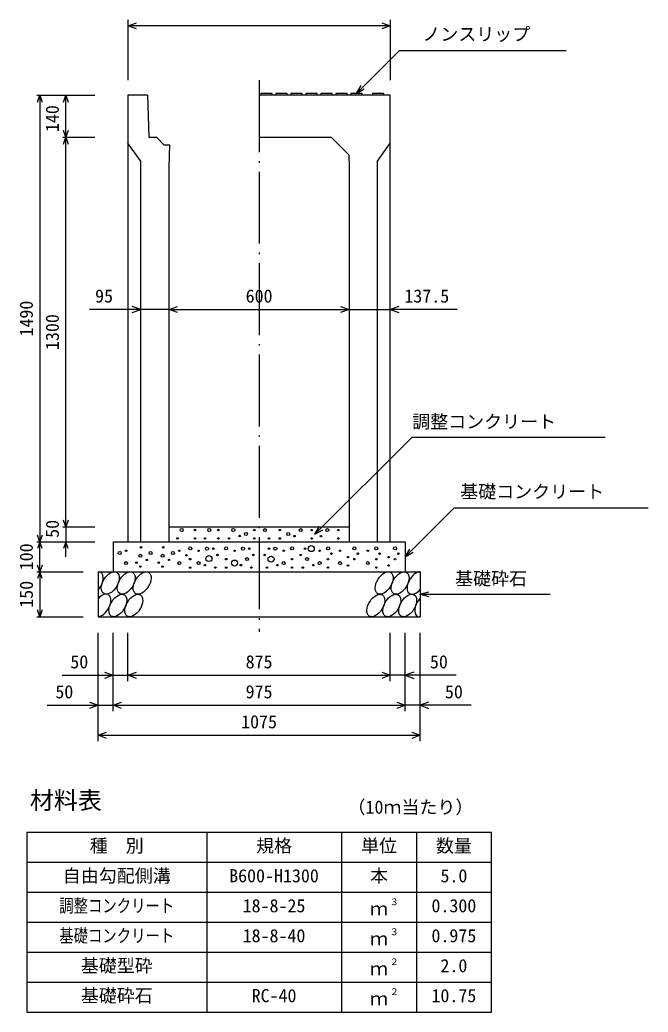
# Model space of a CAD drawing. Units: millimetres, scale not verified. Extents: x -16800 to 16800, y -5940 to 5940.
# Drawn here: x 5283 to 7380, y -3286 to 25 of the extents above; entities that cross this region are included whole.
import ezdxf
from ezdxf.enums import TextEntityAlignment as Align

# ---------------------------------------------------------------- set-up
doc = ezdxf.new("R2010")
doc.units = ezdxf.units.MM
doc.header["$LTSCALE"] = 20
doc.linetypes.add('LONG_DASHED_DOTTED', pattern=[15.25, 12, -1.5, 0.25, -1.5])
for name, color, linetype, lineweight in [('0-0_DIM', 7, 'Continuous', 25), ('0-2_HATCH', 6, 'Continuous', 25), ('0-3_HYO', 3, 'Continuous', 25), ('0-4_HYO2', 4, 'Continuous', 25), ('0-5_OUTLINE', 3, 'Continuous', 25), ('0-6_TXT', 7, 'Continuous', 25)]:
    doc.layers.add(name, color=color, linetype=linetype, lineweight=lineweight)
doc.styles.add('ＭＳ ゴシック', font='')
doc.styles.get('ＭＳ ゴシック').set_extended_font_data('MS Gothic')

msp = doc.modelspace()

# ---------------------------------------------------------------- linework, layer by layer
at = {"layer": '0-0_DIM'}
for p, q in [((5644.28, 25.08), (5644.28, -176.66)), ((6519.28, 5.08), (5644.28, 5.08)), ((6519.28, 25.08), (6519.28, -176.66)), ((6406.78, -220.16), (6548.99, -77.95)), ((7105.88, -77.95), (6548.99, -77.95)), ((6406.78, -220.16), (6421.78, -194.18)), ((5340.08, -226.66), (5533.41, -226.66)), ((5350.08, -226.66), (5350.08, -1716.66)), ((5436.75, -366.66), (5436.75, -226.66)), ((6406.78, -220.16), (6432.76, -205.16)), ((5426.75, -366.66), (5533.41, -366.66)), ((5436.75, -1666.66), (5436.75, -366.66)), ((5686.78, -941.66), (5516.09, -941.66)), ((5781.78, -941.66), (5686.78, -941.66)), ((5781.78, -941.66), (6381.78, -941.66)), ((6381.78, -941.66), (6519.28, -941.66)), ((6742.05, -941.66), (6519.28, -941.66)), ((6732.94, -1603.01), (6569.28, -1766.66)), ((6732.94, -1603.01), (7379.81, -1603.01)), ((5426.75, -1666.66), (5533.41, -1666.66)), ((5436.75, -1666.66), (5436.75, -1716.66)), ((6268.1, -1691.66), (6283.1, -1665.68)), ((6268.1, -1691.66), (6294.08, -1676.66)), ((5340.08, -1716.66), (5533.41, -1716.66)), ((5350.08, -1816.66), (5350.08, -1716.66)), ((5436.75, -1766.66), (5436.75, -1716.66)), ((6569.28, -1766.66), (6584.28, -1740.68)), ((6569.28, -1766.66), (6595.26, -1751.66)), ((5340.08, -1816.66), (5494.28, -1816.66)), ((5350.08, -1816.66), (5350.08, -1966.66)), ((6619.28, -1891.66), (6648.26, -1883.9)), ((6619.28, -1891.66), (7052.6, -1891.66)), ((6619.28, -1891.66), (6648.26, -1899.43)), ((5340.08, -1966.66), (5494.28, -1966.66)), ((5544.28, -2382.18), (5544.28, -2019.83)), ((5594.28, -2282.18), (5594.28, -2019.83)), ((5644.28, -2182.18), (5644.28, -2019.83)), ((6519.28, -2182.18), (6519.28, -2019.83)), ((6569.28, -2282.18), (6569.28, -2019.83)), ((6619.28, -2382.18), (6619.28, -2019.83)), ((5424.28, -2162.18), (5644.28, -2162.18)), ((5644.28, -2162.18), (6519.28, -2162.18)), ((6739.28, -2162.18), (6519.28, -2162.18)), ((5374.28, -2262.18), (5594.28, -2262.18)), ((5594.28, -2262.18), (6569.28, -2262.18)), ((6789.28, -2262.18), (6569.28, -2262.18)), ((5544.28, -2362.18), (6619.28, -2362.18))]:
    msp.add_line(p, q, dxfattribs=at)
at = {"layer": '0-0_DIM', "linetype": 'LONG_DASHED_DOTTED'}
msp.add_line((6081.78, -176.66), (6081.78, -2016.66), dxfattribs=at)
at = {"layer": '0-0_DIM'}
for points in [[(5672.51, -5.18), (5644.32, 5.08), (5672.51, 15.34)], [(6491.13, 15.34), (6519.32, 5.08), (6491.13, -5.18)], [(5341.87, -249.21), (5350.08, -226.66), (5358.29, -249.21)], [(5428.54, -249.21), (5436.75, -226.66), (5444.96, -249.21)], [(5444.96, -344.11), (5436.75, -366.66), (5428.54, -344.11)], [(5428.54, -389.21), (5436.75, -366.66), (5444.96, -389.21)], [(5658.59, -951.92), (5686.78, -941.66), (5658.59, -931.4)], [(5809.97, -951.92), (5781.78, -941.66), (5809.97, -931.4)], [(6353.59, -931.4), (6381.78, -941.66), (6353.59, -951.92)], [(6547.47, -931.4), (6519.28, -941.66), (6547.47, -951.92)], [(6268.1, -1691.66), (6592.57, -1367.2), (7236.12, -1367.2)], [(5444.96, -1644.11), (5436.75, -1666.66), (5428.54, -1644.11)], [(5358.29, -1694.11), (5350.08, -1716.66), (5341.87, -1694.11)], [(5358.29, -1739.21), (5350.08, -1716.66), (5341.87, -1739.21)], [(5444.96, -1739.21), (5436.75, -1716.66), (5428.54, -1739.21)], [(5358.29, -1794.11), (5350.08, -1816.66), (5341.87, -1794.11)], [(5358.29, -1839.21), (5350.08, -1816.66), (5341.87, -1839.21)], [(5358.29, -1944.11), (5350.08, -1966.66), (5341.87, -1944.11)], [(5566.09, -2151.91), (5594.28, -2162.18), (5566.09, -2172.44)], [(5672.47, -2172.44), (5644.28, -2162.18), (5672.47, -2151.91)], [(6491.09, -2151.91), (6519.28, -2162.18), (6491.09, -2172.44)], [(6597.47, -2151.91), (6569.28, -2162.18), (6597.47, -2172.44)], [(5516.09, -2251.91), (5544.28, -2262.18), (5516.09, -2272.44)], [(5622.47, -2272.44), (5594.28, -2262.18), (5622.47, -2251.91)], [(6541.09, -2251.91), (6569.28, -2262.18), (6541.09, -2272.44)], [(6647.47, -2251.91), (6619.28, -2262.18), (6647.47, -2272.44)], [(5572.47, -2372.44), (5544.28, -2362.18), (5572.47, -2351.91)], [(6591.09, -2351.91), (6619.28, -2362.18), (6591.09, -2372.44)]]:
    msp.add_lwpolyline(points, dxfattribs=at)
at = {"layer": '0-2_HATCH'}
for p, q in [((6126.78, -226.66), (6125.78, -220.16)), ((6176.78, -226.66), (6175.78, -220.16)), ((6226.78, -226.66), (6225.78, -220.16)), ((6276.78, -226.66), (6275.78, -220.16)), ((6326.78, -226.66), (6325.78, -220.16)), ((6376.78, -226.66), (6375.78, -220.16)), ((6426.78, -226.66), (6425.78, -220.16)), ((6499.28, -226.66), (6498.28, -220.16))]:
    msp.add_line(p, q, dxfattribs=at)
for points in [[(6125.78, -220.16), (6087.78, -220.16), (6086.78, -226.66)], [(6175.78, -220.16), (6137.78, -220.16), (6136.78, -226.66)], [(6225.78, -220.16), (6187.78, -220.16), (6186.78, -226.66)], [(6275.78, -220.16), (6237.78, -220.16), (6236.78, -226.66)], [(6325.78, -220.16), (6287.78, -220.16), (6286.78, -226.66)], [(6375.78, -220.16), (6337.78, -220.16), (6336.78, -226.66)], [(6425.78, -220.16), (6387.78, -220.16), (6386.78, -226.66)], [(6498.28, -220.16), (6460.28, -220.16), (6459.28, -226.66)]]:
    msp.add_lwpolyline(points, dxfattribs=at)
for centre, radius in [((5823.47, -1677.35), 5), ((5867.57, -1677.35), 2.5), ((5915.3, -1677.35), 5), ((5945.75, -1677.35), 2.5), ((5995.66, -1677.35), 5), ((6037.71, -1690.48), 5), ((6065.75, -1677.35), 2.5), ((6100.92, -1677.63), 5), ((6150.82, -1677.63), 2.5), ((6178.86, -1690.76), 5), ((6220.92, -1677.63), 5), ((6257.14, -1677.63), 2.5), ((6309.35, -1677.63), 5), ((6346.35, -1677.63), 2.5), ((5809.45, -1705.36), 2.5), ((5867.57, -1705.36), 2.5), ((5901.28, -1705.36), 2.5), ((5945.75, -1705.36), 2.5), ((5981.64, -1705.36), 2.5), ((6016.69, -1697.48), 2.5), ((6065.75, -1705.36), 2.5), ((6114.94, -1705.65), 2.5), ((6150.82, -1705.65), 2.5), ((6199.89, -1697.77), 2.5), ((6257.14, -1705.65), 2.5), ((6288.32, -1697.77), 2.5), ((6346.35, -1705.65), 2.5), ((5616.52, -1754.11), 5), ((5638.09, -1746.49), 2.5), ((5687.52, -1734.84), 2.5), ((5719.56, -1754.11), 5), ((5761.86, -1734.84), 2.5), ((5793.9, -1754.11), 5), ((5815.47, -1746.49), 2.5), ((5851.75, -1738.61), 5), ((5879.79, -1746.49), 2.5), ((5907.82, -1739.48), 5), ((5928.86, -1739.48), 2.5), ((5971.75, -1738.61), 5), ((5999.79, -1746.49), 2.5), ((6027.82, -1739.48), 5), ((6048.86, -1739.48), 2.5), ((6114.71, -1739.48), 2.5), ((6135.74, -1739.48), 5), ((6163.78, -1746.49), 2.5), ((6191.82, -1738.61), 5), ((6234.71, -1739.48), 2.5), ((6255.74, -1739.48), 10), ((6283.78, -1746.49), 2.5), ((6311.82, -1738.61), 5), ((6323.16, -1756.18), 2.5), ((6351.72, -1746.49), 2.5), ((6399.9, -1738.61), 5), ((6411.24, -1756.18), 2.5), ((6444.51, -1746.49), 2.5), ((6472.55, -1738.61), 5), ((6483.89, -1756.18), 2.5), ((6535.3, -1738.61), 5), ((6546.64, -1756.18), 2.5), ((5638.09, -1787.63), 5), ((5672.66, -1786.14), 2.5), ((5685.08, -1763.35), 5), ((5707.15, -1776.9), 2.5), ((5747, -1786.14), 2.5), ((5759.41, -1763.35), 5), ((5781.48, -1776.9), 2.5), ((5815.47, -1787.63), 5), ((5839.33, -1761.4), 2.5), ((5851.75, -1774.5), 2.5), ((5879.79, -1787.63), 5), ((5914.36, -1772.5), 10), ((5942.87, -1760.49), 2.5), ((5971.75, -1774.5), 2.5), ((5999.79, -1787.63), 10), ((6041.84, -1774.5), 5), ((6062.87, -1760.49), 2.5), ((6100.69, -1760.49), 2.5), ((6121.72, -1774.5), 10), ((6163.78, -1787.63), 5), ((6191.82, -1774.5), 2.5), ((6220.69, -1760.49), 2.5), ((6241.72, -1774.5), 5), ((6283.78, -1787.63), 5), ((6311.82, -1774.5), 2.5), ((6351.72, -1787.63), 5), ((6378.58, -1767.7), 2.5), ((6399.9, -1774.5), 2.5), ((6444.51, -1787.63), 5), ((6472.55, -1774.5), 2.5), ((6513.97, -1767.7), 2.5), ((6535.3, -1774.5), 2.5), ((5685.08, -1799.24), 2.5), ((5759.41, -1799.24), 2.5), ((5851.75, -1802.51), 2.5), ((5900.82, -1794.64), 2.5), ((5935.86, -1802.51), 2.5), ((5971.75, -1802.51), 2.5), ((6020.82, -1794.64), 2.5), ((6055.86, -1802.51), 2.5), ((6107.7, -1802.51), 2.5), ((6142.75, -1794.64), 2.5), ((6191.82, -1802.51), 2.5), ((6227.7, -1802.51), 2.5), ((6262.75, -1794.64), 2.5), ((6311.82, -1802.51), 2.5), ((6378.58, -1795.72), 2.5), ((6472.55, -1802.51), 2.5), ((6513.97, -1795.72), 2.5)]:
    msp.add_circle(centre, radius, dxfattribs=at)
for centre, start_param, end_param in [((5531.92, -1854.18), 4.385593, 6.6745444), ((6605.42, -1854.18), 0.3357715, 4.4411806), ((5557.24, -1929.17), 3.5111464, 7.548991), ((6630.74, -1929.17), 1.2110787, 3.5658734)]:
    msp.add_ellipse(centre, major_axis=(21.81, 35.31), ratio=0.5792, start_param=start_param, end_param=end_param, dxfattribs=at)
for centre in [(5585.13, -1854.18), (5638.34, -1854.18), (5691.54, -1854.18), (6499.01, -1854.18), (6552.22, -1854.18), (5610.45, -1929.17), (5663.66, -1929.17), (6471.12, -1929.17), (6524.33, -1929.17), (6577.54, -1929.17)]:
    msp.add_ellipse(centre, major_axis=(21.81, 35.31), ratio=0.5792, dxfattribs=at)
at = {"layer": '0-3_HYO'}
for p, q in [((5906.78, -2686.12), (5906.78, -3286.12)), ((6356.78, -2686.12), (6356.78, -3286.12)), ((6606.78, -2686.12), (6606.78, -3286.12)), ((5306.78, -2786.12), (6856.78, -2786.12))]:
    msp.add_line(p, q, dxfattribs=at)
msp.add_lwpolyline([(5306.78, -3286.12), (6856.78, -3286.12), (6856.78, -2686.12), (5306.78, -2686.12)], close=True, dxfattribs=at)
at = {"layer": '0-4_HYO2'}
for p, q in [((5306.78, -2886.12), (6856.78, -2886.12)), ((5306.78, -2986.12), (6856.78, -2986.12)), ((5306.78, -3086.12), (6856.78, -3086.12)), ((5306.78, -3186.12), (6856.78, -3186.12))]:
    msp.add_line(p, q, dxfattribs=at)
at = {"layer": '0-5_OUTLINE'}
for p, q in [((5709.28, -226.66), (5644.28, -226.66)), ((5644.28, -226.66), (5644.28, -1716.66)), ((5709.28, -226.66), (5714.28, -366.66)), ((6519.28, -226.66), (6081.78, -226.66)), ((6519.28, -1716.66), (6519.28, -226.66)), ((5686.78, -446.66), (5644.28, -386.66)), ((5714.28, -366.66), (5739.28, -366.66)), ((5739.28, -366.66), (5764.28, -391.66)), ((5764.28, -391.66), (5783.66, -391.66)), ((5781.78, -466.66), (5783.66, -391.66)), ((6081.78, -366.66), (6321.78, -366.66)), ((6321.78, -366.66), (6380.76, -425.63)), ((6476.78, -446.66), (6519.28, -386.66)), ((6380.76, -425.63), (6381.78, -466.66)), ((5686.78, -1716.66), (5686.78, -446.66)), ((6476.78, -1716.66), (6476.78, -446.66)), ((6381.78, -466.66), (6381.78, -1716.66)), ((5781.78, -1666.66), (6381.78, -1666.66)), ((5594.28, -1716.66), (6569.28, -1716.66)), ((5594.28, -1716.66), (5594.28, -1816.66)), ((6381.78, -1716.66), (6519.28, -1716.66)), ((6569.28, -1716.66), (6569.28, -1816.66)), ((5544.28, -1816.66), (6619.28, -1816.66)), ((5544.28, -1816.66), (5544.28, -1966.66)), ((6619.28, -1816.66), (6619.28, -1966.66)), ((5544.28, -1966.66), (6619.28, -1966.66))]:
    msp.add_line(p, q, dxfattribs=at)
msp.add_lwpolyline([(5644.28, -1716.66), (5781.78, -1716.66), (5781.78, -466.66)], dxfattribs=at)

# ---------------------------------------------------------------- texts
at = {"layer": '0-0_DIM', "style": 'ＭＳ ゴシック'}
for s, p in [('ノンスリップ', (6626.3, -57.77)), ('95', (5534.51, -931.66)), ('600', (6036.78, -931.66)), ('137.5', (6566.38, -931.66)), ('調整コンクリート', (6592.57, -1350.77)), ('基礎コンクリート', (6752.94, -1584.27)), ('基礎砕石', (6735.6, -1874.49)), ('50', (5451.84, -2152.18)), ('875', (6036.78, -2152.18)), ('50', (6651.72, -2152.18)), ('50', (5401.84, -2252.18)), ('975', (6036.78, -2252.18)), ('50', (6701.72, -2252.18)), ('1075', (6021.78, -2352.18))]:
    msp.add_text(s, height=43.99, dxfattribs=at).set_placement(p, align=Align.BOTTOM_LEFT)
for s, p in [('140', (5426.75, -349.41)), ('1490', (5340.08, -1031.66)), ('1300', (5426.75, -1076.66)), ('50', (5426.75, -1703.33)), ('100', (5340.08, -1811.66)), ('150', (5340.08, -1936.66))]:
    msp.add_text(s, height=43.99, rotation=90, dxfattribs=at).set_placement(p, align=Align.BOTTOM_LEFT)
at = {"layer": '0-6_TXT', "style": 'ＭＳ ゴシック'}
for s, height, p in [('材料表', 58.65, (5316.78, -2626.12)), ('（10ｍ当たり）', 43.99, (6376.78, -2637.12)), ('種\u3000別', 43.99, (5516.78, -2766.12)), ('規格', 43.99, (6071.78, -2766.12)), ('単位', 43.99, (6421.78, -2766.12)), ('数量', 43.99, (6671.78, -2766.12)), ('自由勾配側溝', 43.99, (5426.78, -2866.12)), ('B600-H1300', 43.99, (5981.78, -2866.12)), ('本', 43.99, (6451.78, -2866.12)), ('5.0', 43.99, (6686.78, -2866.12)), ('18-8-25', 43.99, (6026.78, -2966.12)), ('３', 21.99, (6517.32, -2935.75)), ('0.300', 43.99, (6656.78, -2966.12)), ('ｍ', 43.99, (6451.78, -2976.12)), ('18-8-40', 43.99, (6026.78, -3066.12)), ('３', 21.99, (6517.32, -3035.75)), ('0.975', 43.99, (6656.78, -3066.12)), ('ｍ', 43.99, (6451.78, -3076.12)), ('基礎型砕', 43.99, (5486.78, -3166.12)), ('２', 21.99, (6517.32, -3135.75)), ('2.0', 43.99, (6686.78, -3166.12)), ('ｍ', 43.99, (6451.78, -3176.12)), ('基礎砕石', 43.99, (5486.78, -3266.12)), ('RC-40', 43.99, (6056.78, -3266.12)), ('２', 21.99, (6517.32, -3235.75)), ('10.75', 43.99, (6656.78, -3266.12)), ('ｍ', 43.99, (6451.78, -3276.12))]:
    msp.add_text(s, height=height, dxfattribs=at).set_placement(p, align=Align.BOTTOM_LEFT)
at = {"layer": '0-6_TXT', "style": 'ＭＳ ゴシック', "width": 0.8}
for s, p in [('調整コンクリート', (5414.78, -2966.12)), ('基礎コンクリート', (5414.78, -3066.12))]:
    msp.add_text(s, height=43.99, dxfattribs=at).set_placement(p, align=Align.BOTTOM_LEFT)

doc.saveas('drawing.dxf')
